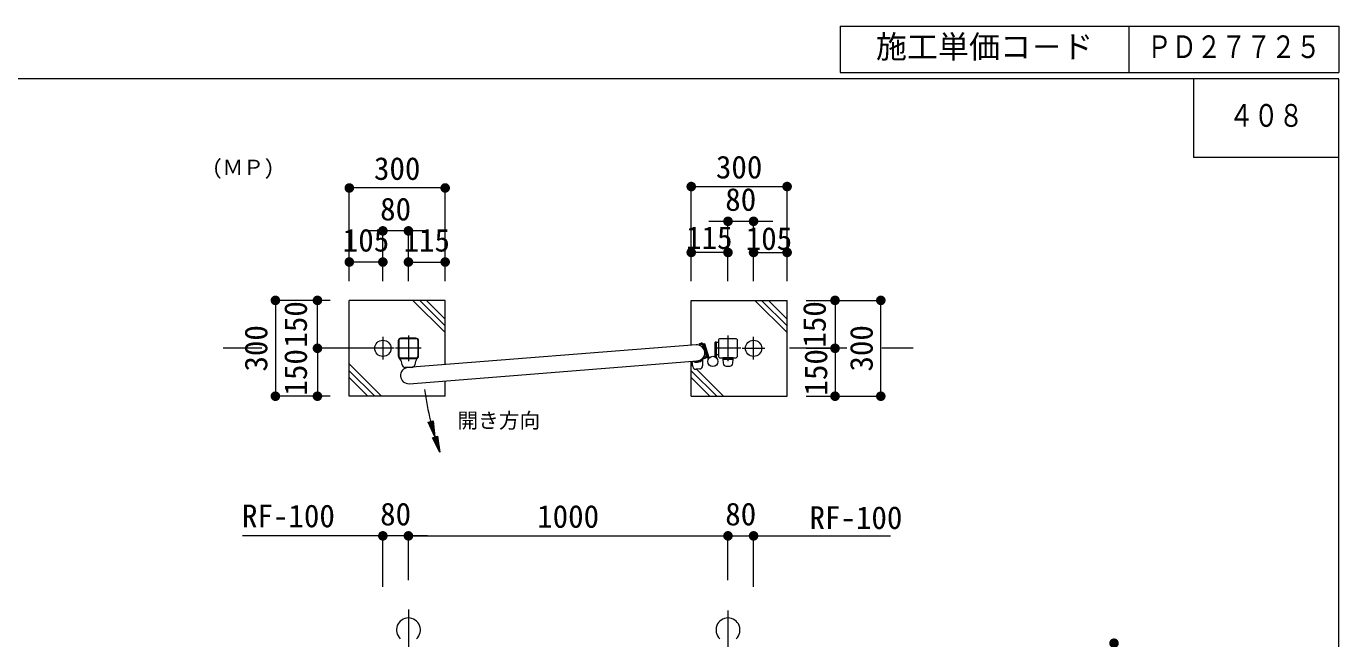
# Model space of a CAD drawing. Units: millimetres on the paper, scale 1:30. Extents: x 12 to 6786, y 13 to 13541.
# Drawn here: x 149 to 285.9, y 135.7 to 199.6 of the extents above; entities that cross this region are included whole.
import ezdxf
from ezdxf.enums import TextEntityAlignment as Align

# ---------------------------------------------------------------- set-up
doc = ezdxf.new("R2010")
doc.units = ezdxf.units.MM
doc.linetypes.add('CHAIN', pattern=[18.5, 12, -1.5, 3.5, -1.5])
doc.linetypes.add('DASHED_SPACED', pattern=[12, 6, -6])
for name, color, linetype, lineweight in [('_0-0_', 7, 'Continuous', 13), ('ハッチ', 4, 'Continuous', 13), ('寸法', 1, 'Continuous', 13), ('本体', 7, 'Continuous', 13)]:
    doc.layers.add(name, color=color, linetype=linetype, lineweight=lineweight)
doc.styles.add('ＭＳ ゴシック', font='')
doc.styles.get('ＭＳ ゴシック').set_extended_font_data('MS Gothic')

# ---------------------------------------------------------------- blocks, each defined once
blk = doc.blocks.new('filled_dot')
at = {"color": 0, "linetype": 'Continuous', "lineweight": -2, "const_width": 1.25}
blk.add_lwpolyline([(-0.625, 0, 1), (0.625, 0, 1)], format="xyb", close=True, dxfattribs=at)

msp = doc.modelspace()

# ---------------------------------------------------------------- linework, layer by layer
at = {"layer": '_0-0_'}
for p, q in [((233.887, 199.591), (285.897, 199.591)), ((233.887, 199.591), (233.887, 194.753)), ((264.006, 199.591), (264.006, 194.753)), ((285.897, 199.591), (285.897, 194.753)), ((233.887, 194.753), (285.897, 194.753)), ((270.763, 194.105), (270.763, 185.905)), ((285.897, 185.905), (270.763, 185.905))]:
    msp.add_line(p, q, dxfattribs=at)
at = {"layer": '_0-0_', "color": 6}
for p, q in [((285.897, 194.105), (12.087, 194.105)), ((285.897, 12.925), (285.897, 194.105))]:
    msp.add_line(p, q, dxfattribs=at)
at = {"layer": 'ハッチ'}
for p, q in [((189.326, 170.989), (192.689, 167.625)), ((190.033, 170.989), (192.689, 168.332)), ((190.74, 170.989), (192.689, 169.04)), ((224.993, 170.989), (228.356, 167.625)), ((225.7, 170.989), (228.356, 168.332)), ((226.407, 170.989), (228.356, 169.04)), ((186.053, 160.989), (182.69, 164.352)), ((185.346, 160.989), (182.69, 163.645)), ((184.638, 160.989), (182.69, 162.938)), ((221.012, 160.989), (218.356, 163.645)), ((220.305, 160.989), (218.356, 162.938)), ((221.719, 160.989), (218.905, 163.803))]:
    msp.add_line(p, q, dxfattribs=at)
at = {"layer": '寸法'}
for p, q in [((192.689, 182.718), (182.69, 182.718)), ((182.69, 172.989), (182.69, 182.718)), ((192.689, 172.989), (192.689, 182.718)), ((190.856, 178.239), (184.19, 178.239)), ((186.189, 172.989), (186.189, 178.239)), ((188.856, 172.989), (188.856, 178.239)), ((186.189, 174.989), (182.69, 174.989)), ((182.69, 172.989), (182.69, 174.989)), ((186.189, 172.989), (186.189, 174.989)), ((188.856, 174.989), (192.689, 174.989)), ((188.856, 172.989), (188.856, 174.989)), ((192.689, 172.989), (192.689, 174.989)), ((174.982, 170.989), (174.982, 160.989)), ((180.69, 170.989), (174.982, 170.989)), ((179.366, 165.989), (179.366, 170.989)), ((180.69, 170.989), (179.366, 170.989)), ((180.69, 165.989), (179.366, 165.989)), ((179.366, 165.989), (179.366, 160.989)), ((180.69, 165.989), (179.366, 165.989)), ((180.69, 160.989), (174.982, 160.989)), ((180.69, 160.989), (179.366, 160.989)), ((185.523, 146.418), (171.556, 146.418)), ((190.856, 146.418), (184.19, 146.418)), ((186.189, 141.783), (186.189, 146.418)), ((186.189, 141.117), (186.189, 146.418)), ((188.856, 146.418), (222.189, 146.418)), ((188.856, 141.783), (188.856, 146.418)), ((188.856, 141.783), (188.856, 146.418)), ((220.189, 146.418), (226.856, 146.418)), ((222.189, 141.783), (222.189, 146.418)), ((222.189, 141.783), (222.189, 146.418)), ((224.856, 141.783), (224.856, 146.418)), ((224.856, 141.117), (224.856, 146.418)), ((225.522, 146.418), (239.156, 146.418))]:
    msp.add_line(p, q, dxfattribs=at)
at = {"layer": '寸法', "color": 3}
for p, q in [((233.356, 170.989), (233.356, 160.989)), ((190.905, 158.272), (191.44, 158.419)), ((191.614, 156.739), (190.905, 158.272)), ((190.911, 158.258), (191.457, 158.258)), ((190.927, 158.225), (191.46, 158.225)), ((190.942, 158.192), (191.464, 158.192)), ((190.957, 158.158), (191.467, 158.158)), ((190.973, 158.125), (191.471, 158.125)), ((190.975, 158.292), (191.454, 158.292)), ((190.988, 158.092), (191.474, 158.092)), ((191.004, 158.058), (191.478, 158.058)), ((191.019, 158.025), (191.481, 158.025)), ((191.034, 157.992), (191.484, 157.992)), ((191.05, 157.958), (191.488, 157.958)), ((191.065, 157.925), (191.491, 157.925)), ((191.081, 157.892), (191.495, 157.892)), ((191.096, 158.325), (191.45, 158.325)), ((191.096, 157.858), (191.498, 157.858)), ((191.111, 157.825), (191.502, 157.825)), ((191.127, 157.792), (191.505, 157.792)), ((191.142, 157.758), (191.509, 157.758)), ((191.158, 157.725), (191.512, 157.725)), ((191.173, 157.692), (191.515, 157.692)), ((191.188, 157.658), (191.519, 157.658)), ((191.204, 157.625), (191.522, 157.625)), ((191.218, 158.358), (191.447, 158.358)), ((191.219, 157.592), (191.526, 157.592)), ((191.235, 157.558), (191.529, 157.558)), ((191.25, 157.525), (191.533, 157.525)), ((191.266, 157.492), (191.536, 157.492)), ((191.281, 157.458), (191.539, 157.458)), ((191.339, 158.392), (191.443, 158.392)), ((191.44, 158.419), (191.614, 156.739)), ((191.296, 157.425), (191.543, 157.425)), ((191.312, 157.392), (191.546, 157.392)), ((191.327, 157.358), (191.55, 157.358)), ((191.343, 157.325), (191.553, 157.325)), ((191.35, 156.651), (191.877, 156.826)), ((192.141, 155.158), (191.35, 156.651)), ((191.358, 157.292), (191.557, 157.292)), ((191.364, 156.625), (191.909, 156.625)), ((191.373, 157.258), (191.56, 157.258)), ((191.373, 156.658), (191.904, 156.658)), ((191.381, 156.592), (191.914, 156.592)), ((191.389, 157.225), (191.563, 157.225)), ((191.399, 156.558), (191.919, 156.558)), ((191.404, 157.192), (191.567, 157.192)), ((191.417, 156.525), (191.925, 156.525)), ((191.42, 157.158), (191.57, 157.158)), ((191.434, 156.492), (191.93, 156.492)), ((191.435, 157.125), (191.574, 157.125)), ((191.45, 157.092), (191.577, 157.092)), ((191.452, 156.458), (191.935, 156.458)), ((191.466, 157.058), (191.581, 157.058)), ((191.47, 156.425), (191.941, 156.425)), ((191.473, 156.692), (191.898, 156.692)), ((191.481, 157.025), (191.584, 157.025)), ((191.487, 156.392), (191.946, 156.392)), ((191.497, 156.992), (191.587, 156.992)), ((191.505, 156.358), (191.951, 156.358)), ((191.512, 156.958), (191.591, 156.958)), ((191.523, 156.325), (191.956, 156.325)), ((191.527, 156.925), (191.594, 156.925)), ((191.54, 156.292), (191.962, 156.292)), ((191.543, 156.892), (191.598, 156.892)), ((191.558, 156.858), (191.601, 156.858)), ((191.558, 156.258), (191.967, 156.258)), ((191.573, 156.725), (191.893, 156.725)), ((191.574, 156.825), (191.605, 156.825)), ((191.576, 156.225), (191.972, 156.225)), ((191.589, 156.792), (191.608, 156.792)), ((191.593, 156.192), (191.977, 156.192)), ((191.604, 156.758), (191.612, 156.758)), ((191.611, 156.158), (191.983, 156.158)), ((191.629, 156.125), (191.988, 156.125)), ((191.646, 156.092), (191.993, 156.092)), ((191.673, 156.758), (191.888, 156.758)), ((191.773, 156.792), (191.883, 156.792)), ((191.872, 156.825), (191.877, 156.825)), ((191.877, 156.826), (192.141, 155.158)), ((191.664, 156.058), (191.999, 156.058)), ((191.682, 156.025), (192.004, 156.025)), ((191.699, 155.992), (192.009, 155.992)), ((191.717, 155.958), (192.014, 155.958)), ((191.734, 155.925), (192.02, 155.925)), ((191.752, 155.892), (192.025, 155.892)), ((191.77, 155.858), (192.03, 155.858)), ((191.787, 155.825), (192.035, 155.825)), ((191.805, 155.792), (192.041, 155.792)), ((191.823, 155.758), (192.046, 155.758)), ((191.84, 155.725), (192.051, 155.725)), ((191.858, 155.692), (192.057, 155.692)), ((191.876, 155.658), (192.062, 155.658)), ((191.893, 155.625), (192.067, 155.625)), ((191.911, 155.592), (192.072, 155.592)), ((191.929, 155.558), (192.078, 155.558)), ((191.946, 155.525), (192.083, 155.525)), ((191.964, 155.492), (192.088, 155.492)), ((191.982, 155.458), (192.093, 155.458)), ((191.999, 155.425), (192.099, 155.425)), ((192.017, 155.392), (192.104, 155.392)), ((192.035, 155.358), (192.109, 155.358)), ((192.052, 155.325), (192.114, 155.325)), ((192.07, 155.292), (192.12, 155.292)), ((192.088, 155.258), (192.125, 155.258)), ((192.105, 155.225), (192.13, 155.225)), ((192.123, 155.192), (192.136, 155.192)), ((192.141, 155.158), (192.141, 155.158))]:
    msp.add_line(p, q, dxfattribs=at)
for centre in [(222.189, 175.989), (224.856, 175.989)]:
    msp.add_circle(centre, 0.267, dxfattribs=at)
msp.add_arc((221.055, 165.682), 30.77, 187.43356, 200, dxfattribs=at)
at = {"layer": '本体', "color": 1}
for p, q in [((218.356, 182.865), (228.356, 182.865)), ((218.356, 172.989), (218.356, 182.865)), ((228.356, 172.989), (228.356, 182.865)), ((220.189, 179.239), (226.856, 179.239)), ((222.189, 172.989), (222.189, 179.239)), ((224.856, 172.989), (224.856, 179.239)), ((222.189, 175.989), (218.356, 175.989)), ((218.356, 172.989), (218.356, 175.989)), ((222.189, 172.989), (222.189, 175.989)), ((224.856, 175.989), (228.356, 175.989)), ((224.856, 172.989), (224.856, 175.989)), ((228.356, 172.989), (228.356, 175.989)), ((230.356, 170.989), (233.356, 170.989)), ((230.356, 170.989), (238.129, 170.989)), ((233.356, 170.989), (233.356, 165.989)), ((238.129, 160.989), (238.129, 170.989)), ((230.356, 165.989), (233.356, 165.989)), ((230.356, 165.989), (233.356, 165.989)), ((233.356, 165.989), (233.356, 160.989)), ((230.356, 160.989), (233.356, 160.989)), ((230.356, 160.989), (238.129, 160.989))]:
    msp.add_line(p, q, dxfattribs=at)
at = {"layer": '本体'}
for p, q in [((192.689, 170.989), (182.69, 170.989)), ((182.69, 160.989), (182.69, 170.989)), ((192.689, 164.294), (192.689, 170.989)), ((218.356, 170.989), (228.356, 170.989)), ((218.356, 166.327), (218.356, 170.989)), ((228.356, 160.989), (228.356, 170.989)), ((189.643, 167.045), (188.069, 167.045)), ((187.799, 166.775), (187.799, 165.202)), ((187.856, 166.775), (187.856, 165.202)), ((189.643, 166.989), (188.069, 166.989)), ((218.853, 166.367), (188.807, 163.986)), ((189.856, 165.202), (189.856, 166.775)), ((189.913, 165.202), (189.913, 166.775)), ((219.391, 166.51), (219.142, 166.432)), ((219.142, 166.432), (219.174, 166.33)), ((219.174, 166.33), (219.423, 166.409)), ((219.548, 166.343), (219.906, 165.212)), ((219.765, 166.454), (219.638, 166.414)), ((219.638, 166.414), (220.129, 164.86)), ((220.007, 165.244), (219.65, 166.375)), ((220.226, 164.996), (219.765, 166.454)), ((220.856, 165.093), (220.856, 166.622)), ((220.989, 166.622), (220.856, 166.622)), ((220.989, 164.993), (220.989, 166.622)), ((220.989, 166.622), (221.189, 166.622)), ((221.189, 166.775), (221.189, 165.202)), ((222.976, 166.989), (221.402, 166.989)), ((223.189, 165.202), (223.189, 166.775)), ((188.069, 164.989), (189.643, 164.989)), ((188.069, 164.932), (189.643, 164.932)), ((188.195, 164.263), (188.156, 164.48)), ((188.941, 162.298), (218.986, 164.679)), ((189.557, 164.48), (189.518, 164.263)), ((218.356, 160.989), (218.356, 164.629)), ((218.498, 164.21), (218.356, 164.352)), ((218.516, 164.085), (218.437, 164.635)), ((219.512, 164.763), (219.45, 164.841)), ((219.463, 164.851), (219.535, 164.76)), ((219.535, 164.76), (219.545, 164.167)), ((219.84, 165.086), (219.592, 165.008)), ((219.592, 165.008), (219.624, 164.906)), ((219.624, 164.906), (219.873, 164.985)), ((220.989, 165.355), (221.189, 165.355)), ((221.402, 164.989), (222.976, 164.989)), ((221.639, 164.972), (221.639, 164.855)), ((221.639, 164.855), (221.674, 164.429)), ((222.722, 164.989), (221.656, 164.989)), ((222.722, 164.972), (221.656, 164.972)), ((221.656, 164.972), (221.656, 164.872)), ((221.656, 164.872), (222.722, 164.872)), ((222.722, 164.855), (221.656, 164.855)), ((222.705, 164.429), (222.739, 164.855)), ((222.722, 164.872), (222.722, 164.972)), ((222.739, 164.855), (222.739, 164.972)), ((189.189, 163.989), (188.523, 163.989)), ((219.238, 163.829), (218.872, 163.8)), ((222.006, 164.122), (222.372, 164.122)), ((192.689, 160.989), (192.689, 162.595)), ((192.689, 160.989), (182.69, 160.989)), ((218.356, 160.989), (228.356, 160.989))]:
    msp.add_line(p, q, dxfattribs=at)
at = {"layer": '本体', "linetype": 'CHAIN'}
for p, q in [((186.189, 167.169), (186.189, 164.809)), ((188.856, 167.322), (188.856, 164.655)), ((222.189, 167.322), (222.189, 164.655)), ((224.856, 164.809), (224.856, 167.169)), ((187.369, 165.989), (185.01, 165.989)), ((190.189, 165.989), (187.523, 165.989)), ((223.522, 165.989), (220.856, 165.989)), ((223.676, 165.989), (226.036, 165.989)), ((188.856, 138.72), (188.856, 84.217)), ((222.189, 138.619), (222.189, 84.217))]:
    msp.add_line(p, q, dxfattribs=at)
at = {"layer": '本体', "linetype": 'DASHED_SPACED'}
for p, q in [((173.58, 165.989), (169.523, 165.989)), ((185.01, 165.989), (176.749, 165.989)), ((234.597, 165.989), (226.036, 165.989)), ((241.522, 165.989), (238.237, 165.989))]:
    msp.add_line(p, q, dxfattribs=at)
at = {"layer": '本体'}
for centre, radius in [((186.189, 165.989), 0.847), ((224.856, 165.989), 0.847), ((220.606, 164.622), 0.533)]:
    msp.add_circle(centre, radius, dxfattribs=at)
for centre, radius, start, end in [((188.069, 166.775), 0.27, 90, 180), ((189.643, 166.775), 0.27, 360, 90), ((188.069, 166.775), 0.213, 90, 180), ((189.643, 166.775), 0.213, 0, 90), ((218.92, 165.523), 0.847, 274.53018, 94.53018), ((219.453, 166.313), 0.207, 17.53018, 107.53018), ((219.453, 166.313), 0.1, 17.53018, 107.53018), ((221.402, 166.775), 0.213, 90, 180), ((222.976, 166.775), 0.213, 0, 90), ((188.069, 165.202), 0.27, 180, 270), ((188.069, 165.202), 0.213, 180, 270), ((187.171, 164.304), 1, 10.1638, 45), ((190.541, 164.304), 1, 135, 169.8362), ((189.643, 165.202), 0.213, 270, 0), ((189.643, 165.202), 0.27, 270, 0), ((218.921, 165.502), 0.963, 243.60235, 308.60945), ((218.921, 165.502), 0.947, 245.32967, 308.60945), ((218.921, 165.502), 0.847, 261.95686, 308.60945), ((218.921, 165.502), 0.83, 269.1638, 308.60945), ((219.45, 164.841), 0.0167, 38.60945, 128.60945), ((219.512, 164.763), 0.0167, 308.60945, 38.60945), ((219.81, 165.182), 0.1, 287.53018, 17.53018), ((219.81, 165.182), 0.207, 287.53018, 17.53018), ((221.402, 165.202), 0.213, 180, 270), ((221.656, 164.972), 0.0167, 90, 180), ((221.656, 164.872), 0.0167, 180, 270), ((222.006, 164.455), 0.333, 184.60973, 270), ((222.372, 164.455), 0.333, 270, 355.39027), ((222.722, 164.972), 0.0167, 0, 90), ((222.722, 164.872), 0.0167, 270, 360), ((222.976, 165.202), 0.213, 270, 0), ((188.874, 163.142), 0.847, 94.53018, 274.53018), ((188.523, 164.322), 0.333, 190.1638, 270), ((189.189, 164.322), 0.333, 270, 349.8362), ((218.846, 164.132), 0.333, 188.15435, 274.53018), ((219.211, 164.161), 0.333, 274.53018, 0.90601), ((188.856, 136.6), 1.25, 312.83343, 227.16657), ((222.189, 136.6), 1.25, 312.83343, 227.16657)]:
    msp.add_arc(centre, radius, start, end, dxfattribs=at)

# ---------------------------------------------------------------- block references
at = {"layer": '寸法', "xscale": 0.4, "yscale": 0.4}
for p in [(182.69, 182.718), (188.856, 178.239), (182.69, 174.989), (188.856, 174.989), (188.856, 146.418), (188.856, 146.418), (224.856, 146.418)]:
    msp.add_blockref('filled_dot', p, dxfattribs=at)
for p, rotation in [((192.689, 182.718), 180), ((186.189, 178.239), 180), ((186.189, 174.989), 180), ((192.689, 174.989), 180), ((174.982, 170.989), 270), ((179.366, 170.989), 270), ((179.366, 165.989), 90), ((179.366, 165.989), 270), ((174.982, 160.989), 90), ((179.366, 160.989), 90), ((186.189, 146.418), 180), ((222.189, 146.418), 180), ((222.189, 146.418), 180), ((262.455, 135.217), 270)]:
    msp.add_blockref('filled_dot', p, dxfattribs=dict(at, rotation=rotation))
at = {"layer": '本体', "color": 1, "xscale": 0.4, "yscale": 0.4}
for p in [(218.356, 182.865), (224.856, 179.239), (218.356, 175.989), (224.856, 175.989)]:
    msp.add_blockref('filled_dot', p, dxfattribs=at)
for p, rotation in [((228.356, 182.865), 180), ((222.189, 179.239), 180), ((222.189, 175.989), 180), ((228.356, 175.989), 180), ((233.356, 170.989), 270), ((238.129, 170.989), 270), ((233.356, 165.989), 90), ((233.356, 165.989), 270), ((233.356, 160.989), 90), ((238.129, 160.989), 90)]:
    msp.add_blockref('filled_dot', p, dxfattribs=dict(at, rotation=rotation))

# ---------------------------------------------------------------- texts
at = {"layer": '_0-0_', "style": 'ＭＳ ゴシック'}
msp.add_text('施工単価コ－ド', height=2.374, dxfattribs=at).set_placement((237.615, 195.554), align=Align.BOTTOM_LEFT)
at = {"layer": '_0-0_', "style": 'ＭＳ ゴシック', "width": 0.8}
for s, p in [('ＰＤ２７７２５', (265.887, 195.554)), ('４０８', (274.445, 188.386))]:
    msp.add_text(s, height=2.374, dxfattribs=at).set_placement(p, align=Align.BOTTOM_LEFT)
at = {"layer": '寸法', "color": 3, "style": 'ＭＳ ゴシック'}
for s, height, p in [('(ＭＰ)', 1.582, (168.391, 183.61)), ('開き方向', 1.582, (193.968, 157.193)), ('RF-100', 2.374, (171.496, 146.603)), ('RF-100', 2.374, (230.691, 146.422))]:
    msp.add_text(s, height=height, dxfattribs=at).set_placement(p, align=Align.BOTTOM_LEFT)
at = {"layer": '寸法', "style": 'ＭＳ ゴシック'}
for s, p in [('300', (185.261, 182.849)), ('80', (185.904, 178.62)), ('105', (182.011, 175.37)), ('115', (188.345, 175.37)), ('80', (185.904, 146.799)), ('1000', (202.285, 146.549)), ('80', (221.904, 146.799))]:
    msp.add_text(s, height=2.374, dxfattribs=at).set_placement(p, align=Align.BOTTOM_LEFT)
for s, p in [('150', (178.984, 166.061)), ('300', (174.851, 163.561)), ('150', (178.984, 161.061))]:
    msp.add_text(s, height=2.374, rotation=90, dxfattribs=at).set_placement(p, align=Align.BOTTOM_LEFT)
at = {"layer": '本体', "color": 1, "style": 'ＭＳ ゴシック'}
for s, p in [('300', (220.928, 182.996)), ('80', (221.904, 179.62)), ('115', (217.815, 175.632)), ('105', (224.04, 175.544))]:
    msp.add_text(s, height=2.374, dxfattribs=at).set_placement(p, align=Align.BOTTOM_LEFT)
for s, p in [('150', (233.103, 166.061)), ('300', (237.997, 163.561)), ('150', (233.251, 161.061))]:
    msp.add_text(s, height=2.374, rotation=90, dxfattribs=at).set_placement(p, align=Align.BOTTOM_LEFT)

doc.saveas('drawing.dxf')
